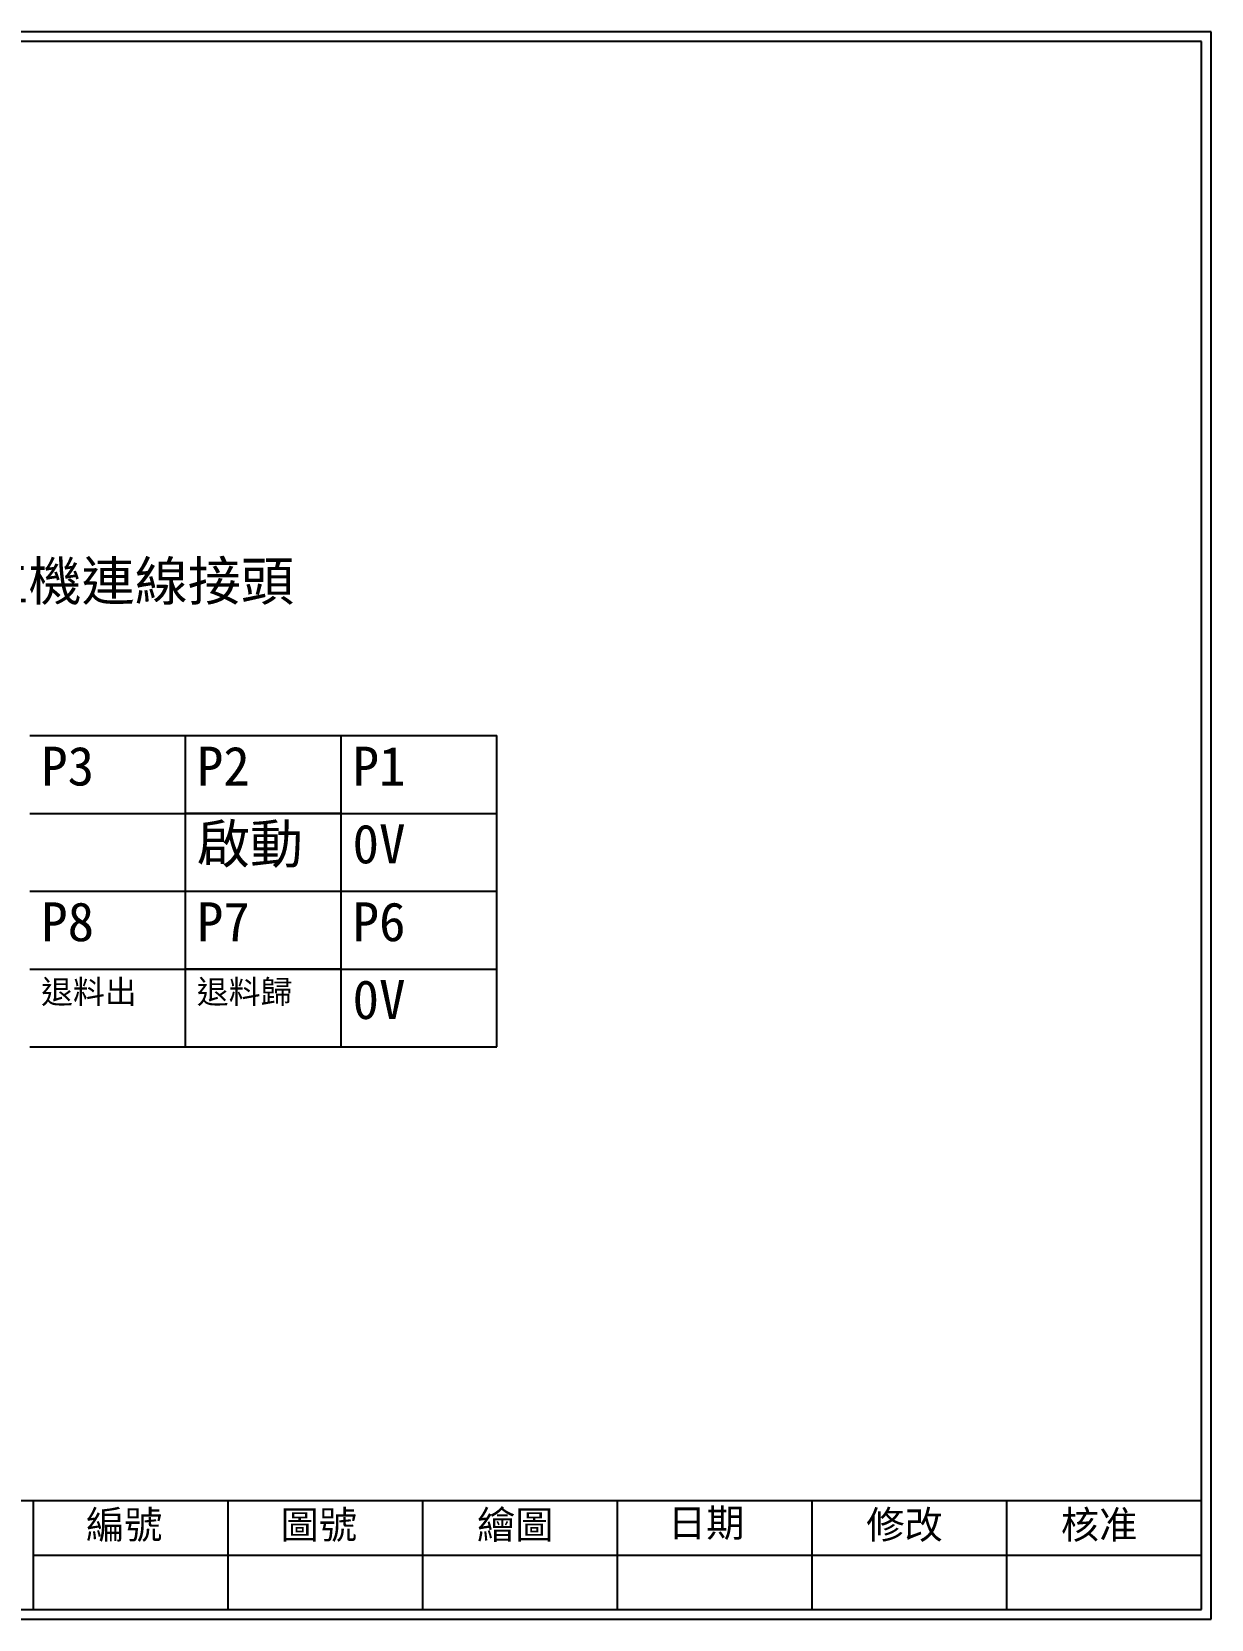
# Model space of a CAD drawing. Extents: x 10 to 297, y 3 to 207.
# Drawn here: x 145.5 to 297, y 3 to 207 of the extents above; entities that cross this region are included whole.
import ezdxf

# ---------------------------------------------------------------- set-up
doc = ezdxf.new("R2010")
doc.units = 0
doc.layers.add('圖框層', color=7, linetype='CONTINUOUS')
doc.layers.add('標尺寸層', color=3, linetype='CONTINUOUS')
doc.styles.add('CNS', font='romanc.shx', dxfattribs={"bigfont": 'chineset.shx'})
doc.styles.add('STSL', font='KAIU.TTF')

msp = doc.modelspace()

# ---------------------------------------------------------------- linework, layer by layer
at = {"layer": '圖框層', "color": 7}
for p, q in [((297, 206.97), (10, 206.97)), ((297, 3), (297, 206.97)), ((295.75, 205.72), (11.25, 205.72)), ((295.75, 4.25), (295.75, 205.72)), ((11.25, 18.25), (295.75, 18.25)), ((145.75, 4.25), (145.75, 18.25)), ((170.75, 4.25), (170.75, 18.25)), ((195.75, 4.25), (195.75, 18.25)), ((220.75, 4.25), (220.75, 18.25)), ((245.75, 4.25), (245.75, 18.25)), ((270.75, 4.25), (270.75, 18.25)), ((145.75, 11.25), (295.75, 11.25)), ((11.25, 4.25), (295.75, 4.25)), ((10, 3), (297, 3))]:
    msp.add_line(p, q, dxfattribs=at)
at = {"layer": '標尺寸層', "color": 7}
for p, q in [((145.26, 116.53), (165.26, 116.53)), ((165.26, 116.53), (185.26, 116.53)), ((165.26, 106.53), (165.26, 116.53)), ((185.26, 116.53), (205.26, 116.53)), ((185.26, 106.53), (185.26, 116.53)), ((205.26, 106.53), (205.26, 116.53)), ((145.26, 106.53), (165.26, 106.53)), ((145.26, 106.53), (165.26, 106.53)), ((185.26, 106.53), (165.26, 106.53)), ((165.26, 106.53), (185.26, 106.53)), ((165.26, 106.53), (185.26, 106.53)), ((165.26, 96.53), (165.26, 106.53)), ((185.26, 106.53), (205.26, 106.53)), ((185.26, 106.53), (205.26, 106.53)), ((185.26, 96.53), (185.26, 106.53)), ((205.26, 96.53), (205.26, 106.53)), ((145.26, 96.53), (165.26, 96.53)), ((145.26, 96.53), (165.26, 96.53)), ((165.26, 96.53), (185.26, 96.53)), ((165.26, 96.53), (185.26, 96.53)), ((165.26, 86.53), (165.26, 96.53)), ((185.26, 96.53), (205.26, 96.53)), ((185.26, 96.53), (205.26, 96.53)), ((185.26, 86.53), (185.26, 96.53)), ((205.26, 86.53), (205.26, 96.53)), ((145.26, 86.53), (165.26, 86.53)), ((145.26, 86.53), (165.26, 86.53)), ((185.26, 86.53), (165.26, 86.53)), ((165.26, 86.53), (185.26, 86.53)), ((165.26, 86.53), (185.26, 86.53)), ((165.26, 76.53), (165.26, 86.53)), ((185.26, 86.53), (205.26, 86.53)), ((185.26, 86.53), (205.26, 86.53)), ((185.26, 76.53), (185.26, 86.53)), ((205.26, 76.53), (205.26, 86.53)), ((145.26, 76.53), (165.26, 76.53)), ((165.26, 76.53), (185.26, 76.53)), ((185.26, 76.53), (205.26, 76.53))]:
    msp.add_line(p, q, dxfattribs=at)

# ---------------------------------------------------------------- texts
at = {"layer": '圖框層', "color": 4, "style": 'STSL'}
for s, p in [('編號', (152.47, 13.34)), ('圖號', (177.47, 13.34)), ('繪圖', (202.69, 13.34)), ('日期', (227.22, 13.59)), ('修改', (252.69, 13.34)), ('核准', (277.69, 13.34))]:
    msp.add_text(s, height=3.6, dxfattribs=at).set_placement(p)
at = {"layer": '標尺寸層', "color": 7, "attachment_point": 1, "style": 'CNS'}
for s, insert, char_height, width in [('{\\fMingLiU|b0|i0|c136|p49;心軸組立機連線接頭}', (117.81, 138.89), 5, 70.1226), ('{\\fMingLiU|b0|i0|c136|p49;P3}', (146.71, 115.12), 5, 8.7626), ('{\\fMingLiU|b0|i0|c136|p49;P2}', (166.71, 115.12), 5, 8.7626), ('{\\fMingLiU|b0|i0|c136|p49;P1}', (186.71, 115.12), 5, 8.7626), ('{\\fMingLiU|b0|i0|c136|p49;啟動}', (166.71, 105.12), 5, 18.5504), ('{\\fMingLiU|b0|i0|c136|p49;0V}', (186.71, 105.12), 5, 8.7626), ('{\\fMingLiU|b0|i0|c136|p49;P8}', (146.71, 95.12), 5, 8.7626), ('{\\fMingLiU|b0|i0|c136|p49;P7}', (166.71, 95.12), 5, 8.7626), ('{\\fMingLiU|b0|i0|c136|p49;P6}', (186.71, 95.12), 5, 8.7626), ('{\\fMingLiU|b0|i0|c136|p49;退料出}', (146.71, 85.12), 3, 18.5504), ('{\\fMingLiU|b0|i0|c136|p49;退料歸}', (166.71, 85.12), 3, 18.5504), ('{\\fMingLiU|b0|i0|c136|p49;0V}', (186.71, 85.12), 5, 8.7626)]:
    msp.add_mtext(s, dxfattribs=dict(at, insert=insert, char_height=char_height, width=width))

doc.saveas('drawing.dxf')
